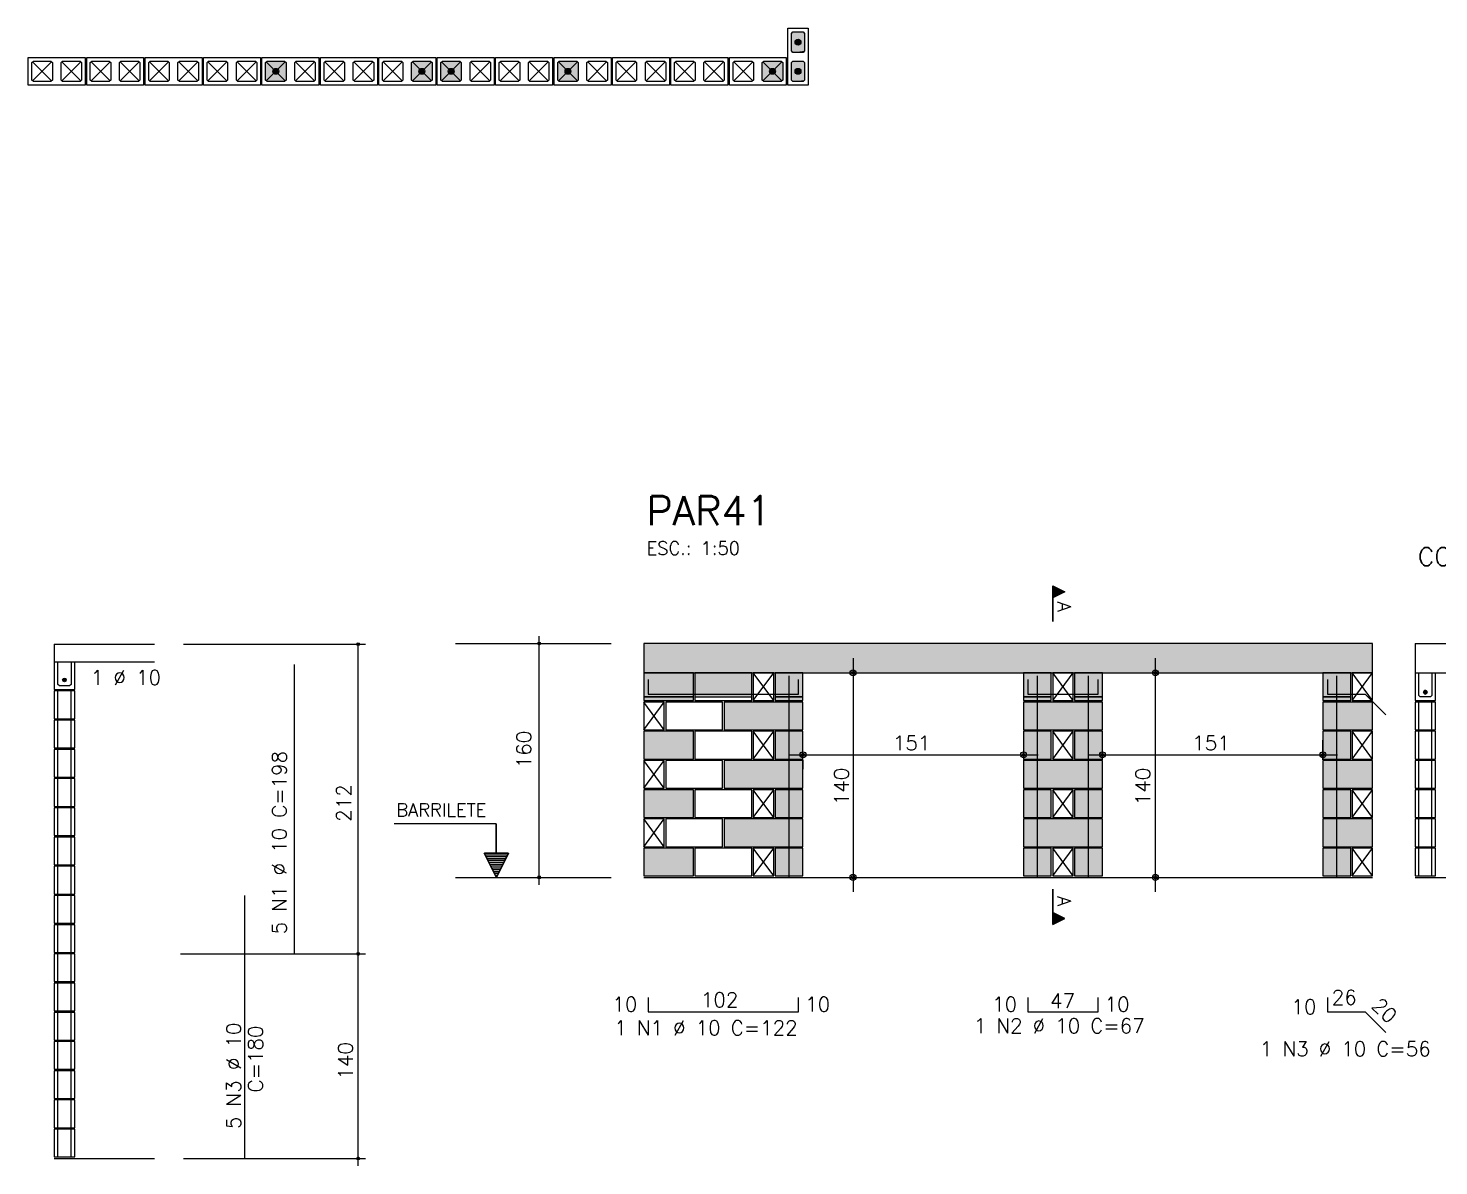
# Model space of a CAD drawing. Extents: x -1.9 to 86, y -1.5 to 61.
# Drawn here: x 19.29 to 38.6, y 11.32 to 26.89 of the extents above; entities that cross this region are included whole.
import ezdxf

# ---------------------------------------------------------------- set-up
doc = ezdxf.new("R2010")
doc.units = 0
doc.header["$MEASUREMENT"] = 0
doc.linetypes.add('ESTILO_TQS_0001', pattern=[0.45, 0.3, -0.15])
for name, color, linetype in [('PENA_01', 1, 'CONTINUOUS'), ('PENA_02', 2, 'CONTINUOUS'), ('PENA_03', 3, 'CONTINUOUS'), ('PENA_05', 5, 'CONTINUOUS'), ('PENA_06', 6, 'CONTINUOUS'), ('PENA_09', 254, 'CONTINUOUS'), ('PENA_11', 252, 'CONTINUOUS'), ('PENA_19', 240, 'CONTINUOUS'), ('PENA_21', 100, 'CONTINUOUS'), ('PENA_23', 50, 'CONTINUOUS')]:
    doc.layers.add(name, color=color, linetype=linetype)
doc.styles.get("Standard").update_dxf_attribs({"font": 'ROMANS.SHX'})

msp = doc.modelspace()

# ---------------------------------------------------------------- linework, layer by layer
at = {"layer": 'PENA_01', "linetype": 'Continuous'}
for p, q in [((19.351, 26.172), (19.611, 26.432)), ((19.611, 26.172), (19.351, 26.432)), ((20.011, 26.172), (19.751, 26.432)), ((19.751, 26.172), (20.011, 26.432)), ((20.151, 26.172), (20.411, 26.432)), ((20.411, 26.172), (20.151, 26.432)), ((20.811, 26.172), (20.551, 26.432)), ((20.551, 26.172), (20.811, 26.432)), ((20.951, 26.172), (21.211, 26.432)), ((21.211, 26.172), (20.951, 26.432)), ((21.611, 26.172), (21.351, 26.432)), ((21.351, 26.172), (21.611, 26.432)), ((21.751, 26.172), (22.011, 26.432)), ((22.011, 26.172), (21.751, 26.432)), ((22.411, 26.172), (22.151, 26.432)), ((22.151, 26.172), (22.411, 26.432)), ((22.551, 26.172), (22.811, 26.432)), ((22.811, 26.172), (22.551, 26.432)), ((23.211, 26.172), (22.951, 26.432)), ((22.951, 26.172), (23.211, 26.432)), ((23.351, 26.172), (23.611, 26.432)), ((23.611, 26.172), (23.351, 26.432)), ((24.011, 26.172), (23.751, 26.432)), ((23.751, 26.172), (24.011, 26.432)), ((24.151, 26.172), (24.411, 26.432)), ((24.411, 26.172), (24.151, 26.432)), ((24.811, 26.172), (24.551, 26.432)), ((24.551, 26.172), (24.811, 26.432)), ((24.951, 26.172), (25.211, 26.432)), ((25.211, 26.172), (24.951, 26.432)), ((25.611, 26.172), (25.351, 26.432)), ((25.351, 26.172), (25.611, 26.432)), ((25.751, 26.172), (26.011, 26.432)), ((26.011, 26.172), (25.751, 26.432)), ((26.411, 26.172), (26.151, 26.432)), ((26.151, 26.172), (26.411, 26.432)), ((26.551, 26.172), (26.811, 26.432)), ((26.811, 26.172), (26.551, 26.432)), ((27.211, 26.172), (26.951, 26.432)), ((26.951, 26.172), (27.211, 26.432)), ((27.351, 26.172), (27.611, 26.432)), ((27.611, 26.172), (27.351, 26.432)), ((28.011, 26.172), (27.751, 26.432)), ((27.751, 26.172), (28.011, 26.432)), ((28.151, 26.172), (28.411, 26.432)), ((28.411, 26.172), (28.151, 26.432)), ((28.811, 26.172), (28.551, 26.432)), ((28.551, 26.172), (28.811, 26.432)), ((28.951, 26.172), (29.211, 26.432)), ((29.211, 26.172), (28.951, 26.432)), ((29.611, 26.172), (29.351, 26.432)), ((29.351, 26.172), (29.611, 26.432)), ((25.141, 18.467), (27.272, 18.467)), ((30.584, 18.267), (30.584, 15.067)), ((34.724, 15.067), (34.724, 18.267)), ((30.537, 18.067), (30.784, 18.067)), ((34.603, 18.067), (34.924, 18.067)), ((27.719, 17.737), (28.399, 17.737)), ((28.419, 17.737), (29.199, 17.737)), ((29.519, 17.737), (29.899, 17.737)), ((32.919, 17.737), (33.299, 17.737)), ((33.619, 17.737), (33.999, 17.737)), ((37.019, 17.737), (37.399, 17.737)), ((33.999, 16.877), (33.999, 17.146)), ((37.019, 16.877), (37.019, 17.146)), ((29.699, 16.946), (33.119, 16.946)), ((29.899, 16.877), (29.899, 16.746)), ((32.919, 16.877), (32.919, 16.746)), ((33.799, 16.946), (37.219, 16.946)), ((25.141, 15.267), (27.272, 15.267)), ((30.643, 15.267), (30.784, 15.267)), ((34.69, 15.267), (34.924, 15.267))]:
    msp.add_line(p, q, dxfattribs=at)
for points in [[(29.901, 26.842), (29.921, 26.822), (29.921, 26.582), (29.901, 26.562), (29.761, 26.562), (29.741, 26.582), (29.741, 26.822), (29.761, 26.842), (29.901, 26.842)], [(29.901, 26.442), (29.921, 26.422), (29.921, 26.182), (29.901, 26.162), (29.761, 26.162), (29.741, 26.182), (29.741, 26.422), (29.761, 26.442), (29.901, 26.442)]]:
    msp.add_lwpolyline(points, dxfattribs=at)
at = {"layer": 'PENA_02', "linetype": 'Continuous'}
for p, q in [((29.499, 18.067), (29.219, 18.067)), ((29.219, 18.067), (29.219, 17.687)), ((29.499, 17.687), (29.499, 18.067)), ((33.599, 18.067), (33.319, 18.067)), ((33.319, 18.067), (33.319, 17.687)), ((33.599, 17.687), (33.599, 18.067)), ((37.699, 18.067), (37.419, 18.067)), ((37.419, 18.067), (37.419, 17.687)), ((37.699, 17.687), (37.699, 18.067)), ((27.999, 17.667), (27.719, 17.667)), ((27.719, 17.667), (27.719, 17.287)), ((27.999, 17.287), (27.999, 17.667)), ((29.219, 17.687), (29.499, 17.687)), ((33.319, 17.687), (33.599, 17.687)), ((37.419, 17.687), (37.699, 17.687)), ((27.719, 17.287), (27.999, 17.287)), ((29.499, 17.267), (29.219, 17.267)), ((29.219, 17.267), (29.219, 16.887)), ((29.499, 16.887), (29.499, 17.267)), ((33.599, 17.267), (33.319, 17.267)), ((33.319, 17.267), (33.319, 16.887)), ((33.599, 16.887), (33.599, 17.267)), ((37.699, 17.267), (37.419, 17.267)), ((37.419, 17.267), (37.419, 16.887)), ((37.699, 16.887), (37.699, 17.267)), ((27.999, 16.867), (27.719, 16.867)), ((27.719, 16.867), (27.719, 16.487)), ((27.999, 16.487), (27.999, 16.867)), ((29.219, 16.887), (29.499, 16.887)), ((33.319, 16.887), (33.599, 16.887)), ((37.419, 16.887), (37.699, 16.887)), ((27.719, 16.487), (27.999, 16.487)), ((29.499, 16.467), (29.219, 16.467)), ((29.219, 16.467), (29.219, 16.087)), ((29.499, 16.087), (29.499, 16.467)), ((33.599, 16.467), (33.319, 16.467)), ((33.319, 16.467), (33.319, 16.087)), ((33.599, 16.087), (33.599, 16.467)), ((37.699, 16.467), (37.419, 16.467)), ((37.419, 16.467), (37.419, 16.087)), ((37.699, 16.087), (37.699, 16.467)), ((27.999, 16.067), (27.719, 16.067)), ((27.719, 16.067), (27.719, 15.687)), ((27.999, 15.687), (27.999, 16.067)), ((29.219, 16.087), (29.499, 16.087)), ((33.319, 16.087), (33.599, 16.087)), ((37.419, 16.087), (37.699, 16.087)), ((27.719, 15.687), (27.999, 15.687)), ((29.499, 15.667), (29.219, 15.667)), ((29.219, 15.667), (29.219, 15.287)), ((29.499, 15.287), (29.499, 15.667)), ((33.599, 15.667), (33.319, 15.667)), ((33.319, 15.667), (33.319, 15.287)), ((33.599, 15.287), (33.599, 15.667)), ((37.699, 15.667), (37.419, 15.667)), ((37.419, 15.667), (37.419, 15.287)), ((37.699, 15.287), (37.699, 15.667)), ((27.719, 15.267), (37.699, 15.267)), ((29.219, 15.287), (29.499, 15.287)), ((33.319, 15.287), (33.599, 15.287)), ((37.419, 15.287), (37.699, 15.287))]:
    msp.add_line(p, q, dxfattribs=at)
for points in [[(29.971, 26.892), (29.971, 26.112), (29.691, 26.112), (29.691, 26.892), (29.971, 26.892)], [(19.291, 26.492), (20.071, 26.492), (20.071, 26.112), (19.291, 26.112), (19.291, 26.492)], [(20.091, 26.492), (20.871, 26.492), (20.871, 26.112), (20.091, 26.112), (20.091, 26.492)], [(20.891, 26.492), (21.671, 26.492), (21.671, 26.112), (20.891, 26.112), (20.891, 26.492)], [(21.691, 26.492), (22.471, 26.492), (22.471, 26.112), (21.691, 26.112), (21.691, 26.492)], [(22.491, 26.492), (23.271, 26.492), (23.271, 26.112), (22.491, 26.112), (22.491, 26.492)], [(23.291, 26.492), (24.071, 26.492), (24.071, 26.112), (23.291, 26.112), (23.291, 26.492)], [(24.091, 26.492), (24.871, 26.492), (24.871, 26.112), (24.091, 26.112), (24.091, 26.492)], [(24.891, 26.492), (25.671, 26.492), (25.671, 26.112), (24.891, 26.112), (24.891, 26.492)], [(25.691, 26.492), (26.471, 26.492), (26.471, 26.112), (25.691, 26.112), (25.691, 26.492)], [(26.491, 26.492), (27.271, 26.492), (27.271, 26.112), (26.491, 26.112), (26.491, 26.492)], [(27.291, 26.492), (28.071, 26.492), (28.071, 26.112), (27.291, 26.112), (27.291, 26.492)], [(28.091, 26.492), (28.871, 26.492), (28.871, 26.112), (28.091, 26.112), (28.091, 26.492)], [(28.891, 26.492), (29.671, 26.492), (29.671, 26.112), (28.891, 26.112), (28.891, 26.492)], [(27.719, 18.067), (37.699, 18.067), (37.699, 18.467), (27.719, 18.467), (27.719, 18.067)], [(27.719, 17.687), (28.399, 17.687), (28.399, 18.067), (27.719, 18.067), (27.719, 17.687)], [(28.419, 17.687), (29.199, 17.687), (29.199, 18.067), (28.419, 18.067), (28.419, 17.687)], [(29.519, 17.687), (29.899, 17.687), (29.899, 18.067), (29.519, 18.067), (29.519, 17.687)], [(32.919, 17.687), (33.299, 17.687), (33.299, 18.067), (32.919, 18.067), (32.919, 17.687)], [(33.619, 17.687), (33.999, 17.687), (33.999, 18.067), (33.619, 18.067), (33.619, 17.687)], [(37.019, 17.687), (37.399, 17.687), (37.399, 18.067), (37.019, 18.067), (37.019, 17.687)], [(28.019, 17.287), (28.799, 17.287), (28.799, 17.667), (28.019, 17.667), (28.019, 17.287)], [(28.819, 17.287), (29.899, 17.287), (29.899, 17.667), (28.819, 17.667), (28.819, 17.287)], [(32.919, 17.287), (33.999, 17.287), (33.999, 17.667), (32.919, 17.667), (32.919, 17.287)], [(37.019, 17.287), (37.699, 17.287), (37.699, 17.667), (37.019, 17.667), (37.019, 17.287)], [(27.719, 16.887), (28.399, 16.887), (28.399, 17.267), (27.719, 17.267), (27.719, 16.887)], [(28.419, 16.887), (29.199, 16.887), (29.199, 17.267), (28.419, 17.267), (28.419, 16.887)], [(29.519, 16.887), (29.899, 16.887), (29.899, 17.267), (29.519, 17.267), (29.519, 16.887)], [(32.919, 16.887), (33.299, 16.887), (33.299, 17.267), (32.919, 17.267), (32.919, 16.887)], [(33.619, 16.887), (33.999, 16.887), (33.999, 17.267), (33.619, 17.267), (33.619, 16.887)], [(37.019, 16.887), (37.399, 16.887), (37.399, 17.267), (37.019, 17.267), (37.019, 16.887)], [(28.019, 16.487), (28.799, 16.487), (28.799, 16.867), (28.019, 16.867), (28.019, 16.487)], [(28.819, 16.487), (29.899, 16.487), (29.899, 16.867), (28.819, 16.867), (28.819, 16.487)], [(32.919, 16.487), (33.999, 16.487), (33.999, 16.867), (32.919, 16.867), (32.919, 16.487)], [(37.019, 16.487), (37.699, 16.487), (37.699, 16.867), (37.019, 16.867), (37.019, 16.487)], [(27.719, 16.087), (28.399, 16.087), (28.399, 16.467), (27.719, 16.467), (27.719, 16.087)], [(28.419, 16.087), (29.199, 16.087), (29.199, 16.467), (28.419, 16.467), (28.419, 16.087)], [(29.519, 16.087), (29.899, 16.087), (29.899, 16.467), (29.519, 16.467), (29.519, 16.087)], [(32.919, 16.087), (33.299, 16.087), (33.299, 16.467), (32.919, 16.467), (32.919, 16.087)], [(33.619, 16.087), (33.999, 16.087), (33.999, 16.467), (33.619, 16.467), (33.619, 16.087)], [(37.019, 16.087), (37.399, 16.087), (37.399, 16.467), (37.019, 16.467), (37.019, 16.087)], [(28.019, 15.687), (28.799, 15.687), (28.799, 16.067), (28.019, 16.067), (28.019, 15.687)], [(28.819, 15.687), (29.899, 15.687), (29.899, 16.067), (28.819, 16.067), (28.819, 15.687)], [(32.919, 15.687), (33.999, 15.687), (33.999, 16.067), (32.919, 16.067), (32.919, 15.687)], [(37.019, 15.687), (37.699, 15.687), (37.699, 16.067), (37.019, 16.067), (37.019, 15.687)], [(27.719, 15.287), (28.399, 15.287), (28.399, 15.667), (27.719, 15.667), (27.719, 15.287)], [(28.419, 15.287), (29.199, 15.287), (29.199, 15.667), (28.419, 15.667), (28.419, 15.287)], [(29.519, 15.287), (29.899, 15.287), (29.899, 15.667), (29.519, 15.667), (29.519, 15.287)], [(32.919, 15.287), (33.299, 15.287), (33.299, 15.667), (32.919, 15.667), (32.919, 15.287)], [(33.619, 15.287), (33.999, 15.287), (33.999, 15.667), (33.619, 15.667), (33.619, 15.287)], [(37.019, 15.287), (37.399, 15.287), (37.399, 15.667), (37.019, 15.667), (37.019, 15.287)]]:
    msp.add_lwpolyline(points, dxfattribs=at)
at = {"layer": 'PENA_02', "linetype": 'ESTILO_TQS_0001'}
for points in [[(19.341, 26.422), (19.361, 26.442), (19.601, 26.442), (19.621, 26.422), (19.621, 26.182), (19.601, 26.162), (19.361, 26.162), (19.341, 26.182), (19.341, 26.422)], [(19.741, 26.422), (19.761, 26.442), (20.001, 26.442), (20.021, 26.422), (20.021, 26.182), (20.001, 26.162), (19.761, 26.162), (19.741, 26.182), (19.741, 26.422)], [(20.141, 26.422), (20.161, 26.442), (20.401, 26.442), (20.421, 26.422), (20.421, 26.182), (20.401, 26.162), (20.161, 26.162), (20.141, 26.182), (20.141, 26.422)], [(20.541, 26.422), (20.561, 26.442), (20.801, 26.442), (20.821, 26.422), (20.821, 26.182), (20.801, 26.162), (20.561, 26.162), (20.541, 26.182), (20.541, 26.422)], [(20.941, 26.422), (20.961, 26.442), (21.201, 26.442), (21.221, 26.422), (21.221, 26.182), (21.201, 26.162), (20.961, 26.162), (20.941, 26.182), (20.941, 26.422)], [(21.341, 26.422), (21.361, 26.442), (21.601, 26.442), (21.621, 26.422), (21.621, 26.182), (21.601, 26.162), (21.361, 26.162), (21.341, 26.182), (21.341, 26.422)], [(21.741, 26.422), (21.761, 26.442), (22.001, 26.442), (22.021, 26.422), (22.021, 26.182), (22.001, 26.162), (21.761, 26.162), (21.741, 26.182), (21.741, 26.422)], [(22.141, 26.422), (22.161, 26.442), (22.401, 26.442), (22.421, 26.422), (22.421, 26.182), (22.401, 26.162), (22.161, 26.162), (22.141, 26.182), (22.141, 26.422)], [(22.541, 26.422), (22.561, 26.442), (22.801, 26.442), (22.821, 26.422), (22.821, 26.182), (22.801, 26.162), (22.561, 26.162), (22.541, 26.182), (22.541, 26.422)], [(22.941, 26.422), (22.961, 26.442), (23.201, 26.442), (23.221, 26.422), (23.221, 26.182), (23.201, 26.162), (22.961, 26.162), (22.941, 26.182), (22.941, 26.422)], [(23.341, 26.422), (23.361, 26.442), (23.601, 26.442), (23.621, 26.422), (23.621, 26.182), (23.601, 26.162), (23.361, 26.162), (23.341, 26.182), (23.341, 26.422)], [(23.741, 26.422), (23.761, 26.442), (24.001, 26.442), (24.021, 26.422), (24.021, 26.182), (24.001, 26.162), (23.761, 26.162), (23.741, 26.182), (23.741, 26.422)], [(24.141, 26.422), (24.161, 26.442), (24.401, 26.442), (24.421, 26.422), (24.421, 26.182), (24.401, 26.162), (24.161, 26.162), (24.141, 26.182), (24.141, 26.422)], [(24.541, 26.422), (24.561, 26.442), (24.801, 26.442), (24.821, 26.422), (24.821, 26.182), (24.801, 26.162), (24.561, 26.162), (24.541, 26.182), (24.541, 26.422)], [(24.941, 26.422), (24.961, 26.442), (25.201, 26.442), (25.221, 26.422), (25.221, 26.182), (25.201, 26.162), (24.961, 26.162), (24.941, 26.182), (24.941, 26.422)], [(25.341, 26.422), (25.361, 26.442), (25.601, 26.442), (25.621, 26.422), (25.621, 26.182), (25.601, 26.162), (25.361, 26.162), (25.341, 26.182), (25.341, 26.422)], [(25.741, 26.422), (25.761, 26.442), (26.001, 26.442), (26.021, 26.422), (26.021, 26.182), (26.001, 26.162), (25.761, 26.162), (25.741, 26.182), (25.741, 26.422)], [(26.141, 26.422), (26.161, 26.442), (26.401, 26.442), (26.421, 26.422), (26.421, 26.182), (26.401, 26.162), (26.161, 26.162), (26.141, 26.182), (26.141, 26.422)], [(26.541, 26.422), (26.561, 26.442), (26.801, 26.442), (26.821, 26.422), (26.821, 26.182), (26.801, 26.162), (26.561, 26.162), (26.541, 26.182), (26.541, 26.422)], [(26.941, 26.422), (26.961, 26.442), (27.201, 26.442), (27.221, 26.422), (27.221, 26.182), (27.201, 26.162), (26.961, 26.162), (26.941, 26.182), (26.941, 26.422)], [(27.341, 26.422), (27.361, 26.442), (27.601, 26.442), (27.621, 26.422), (27.621, 26.182), (27.601, 26.162), (27.361, 26.162), (27.341, 26.182), (27.341, 26.422)], [(27.741, 26.422), (27.761, 26.442), (28.001, 26.442), (28.021, 26.422), (28.021, 26.182), (28.001, 26.162), (27.761, 26.162), (27.741, 26.182), (27.741, 26.422)], [(28.141, 26.422), (28.161, 26.442), (28.401, 26.442), (28.421, 26.422), (28.421, 26.182), (28.401, 26.162), (28.161, 26.162), (28.141, 26.182), (28.141, 26.422)], [(28.541, 26.422), (28.561, 26.442), (28.801, 26.442), (28.821, 26.422), (28.821, 26.182), (28.801, 26.162), (28.561, 26.162), (28.541, 26.182), (28.541, 26.422)], [(28.941, 26.422), (28.961, 26.442), (29.201, 26.442), (29.221, 26.422), (29.221, 26.182), (29.201, 26.162), (28.961, 26.162), (28.941, 26.182), (28.941, 26.422)], [(29.341, 26.422), (29.361, 26.442), (29.601, 26.442), (29.621, 26.422), (29.621, 26.182), (29.601, 26.162), (29.361, 26.162), (29.341, 26.182), (29.341, 26.422)]]:
    msp.add_lwpolyline(points, dxfattribs=at)
at = {"layer": 'PENA_02', "linetype": 'Continuous'}
for centre, radius in [((23.808, 18.459), 0.02), ((23.808, 18.459), 0.01), ((26.287, 18.467), 0.02), ((26.287, 18.467), 0.01), ((30.584, 18.067), 0.04), ((30.584, 18.067), 0.02), ((34.724, 18.067), 0.04), ((34.724, 18.067), 0.02), ((29.899, 16.946), 0.04), ((29.899, 16.946), 0.02), ((32.919, 16.946), 0.04), ((32.919, 16.946), 0.02), ((33.999, 16.946), 0.04), ((33.999, 16.946), 0.02), ((37.019, 16.946), 0.04), ((37.019, 16.946), 0.02), ((26.287, 15.267), 0.02), ((26.287, 15.267), 0.01), ((30.584, 15.267), 0.04), ((30.584, 15.267), 0.02), ((34.724, 15.267), 0.04), ((34.724, 15.267), 0.02), ((23.808, 14.219), 0.02), ((23.808, 14.219), 0.01), ((23.808, 11.419), 0.02), ((23.808, 11.419), 0.01)]:
    msp.add_circle(centre, radius, dxfattribs=at)
at = {"layer": 'PENA_03', "linetype": 'Continuous'}
for p, q in [((33.319, 18.772), (33.319, 19.258)), ((33.319, 19.258), (33.485, 19.175)), ((33.32, 19.257), (33.32, 19.094)), ((33.32, 19.257), (33.484, 19.175)), ((33.484, 19.175), (33.32, 19.094)), ((33.485, 19.175), (33.32, 19.093)), ((33.332, 19.252), (33.332, 19.099)), ((33.345, 19.246), (33.345, 19.105)), ((33.358, 19.239), (33.358, 19.112)), ((33.371, 19.233), (33.371, 19.118)), ((33.383, 19.226), (33.383, 19.124)), ((33.396, 19.22), (33.396, 19.131)), ((33.409, 19.214), (33.409, 19.137)), ((33.422, 19.207), (33.422, 19.143)), ((33.434, 19.201), (33.434, 19.15)), ((33.447, 19.195), (33.447, 19.156)), ((33.46, 19.188), (33.46, 19.163)), ((33.473, 19.182), (33.473, 19.169)), ((33.32, 19.093), (33.32, 18.772)), ((26.287, 15.166), (26.287, 18.567)), ((19.648, 18.459), (19.648, 17.839)), ((19.648, 18.459), (21.018, 18.459)), ((21.418, 18.459), (23.908, 18.459)), ((23.808, 11.318), (23.808, 18.459)), ((38.28, 18.467), (38.28, 17.687)), ((38.28, 18.467), (39.65, 18.467)), ((19.648, 18.219), (21.018, 18.219)), ((29.219, 17.687), (29.499, 18.067)), ((29.499, 17.687), (29.219, 18.067)), ((30.337, 18.067), (30.337, 18.067)), ((33.319, 17.687), (33.599, 18.067)), ((33.599, 17.687), (33.319, 18.067)), ((34.403, 18.067), (34.403, 18.067)), ((37.419, 17.687), (37.699, 18.067)), ((37.699, 17.687), (37.419, 18.067)), ((38.28, 18.067), (39.65, 18.067)), ((19.698, 17.439), (19.698, 17.819)), ((19.878, 17.439), (19.878, 17.819)), ((27.719, 17.287), (27.999, 17.667)), ((27.999, 17.287), (27.719, 17.667)), ((38.33, 17.287), (38.33, 17.667)), ((38.51, 17.287), (38.51, 17.667)), ((19.698, 17.039), (19.698, 17.419)), ((19.878, 17.039), (19.878, 17.419)), ((29.219, 16.887), (29.499, 17.267)), ((29.499, 16.887), (29.219, 17.267)), ((33.319, 16.887), (33.599, 17.267)), ((33.599, 16.887), (33.319, 17.267)), ((37.419, 16.887), (37.699, 17.267)), ((37.699, 16.887), (37.419, 17.267)), ((38.33, 16.887), (38.33, 17.267)), ((38.51, 16.887), (38.51, 17.267)), ((19.698, 16.639), (19.698, 17.019)), ((19.878, 16.639), (19.878, 17.019)), ((29.899, 17.077), (29.899, 17.077)), ((32.919, 17.077), (32.919, 17.077)), ((27.719, 16.487), (27.999, 16.867)), ((27.999, 16.487), (27.719, 16.867)), ((38.33, 16.487), (38.33, 16.867)), ((38.51, 16.487), (38.51, 16.867)), ((19.698, 16.239), (19.698, 16.619)), ((19.878, 16.239), (19.878, 16.619)), ((33.999, 16.677), (33.999, 16.677)), ((37.019, 16.677), (37.019, 16.677)), ((29.219, 16.087), (29.499, 16.467)), ((29.499, 16.087), (29.219, 16.467)), ((33.319, 16.087), (33.599, 16.467)), ((33.599, 16.087), (33.319, 16.467)), ((37.419, 16.087), (37.699, 16.467)), ((37.699, 16.087), (37.419, 16.467)), ((38.33, 16.087), (38.33, 16.467)), ((38.51, 16.087), (38.51, 16.467)), ((19.698, 15.839), (19.698, 16.219)), ((19.878, 15.839), (19.878, 16.219)), ((27.719, 15.687), (27.999, 16.067)), ((27.999, 15.687), (27.719, 16.067)), ((38.33, 15.687), (38.33, 16.067)), ((38.51, 15.687), (38.51, 16.067)), ((25.7, 15.999), (24.3, 15.999)), ((25.7, 15.599), (25.7, 15.999)), ((25.702, 15.599), (25.702, 16)), ((19.698, 15.439), (19.698, 15.819)), ((19.878, 15.439), (19.878, 15.819)), ((29.219, 15.287), (29.499, 15.667)), ((29.499, 15.287), (29.219, 15.667)), ((33.319, 15.287), (33.599, 15.667)), ((33.599, 15.287), (33.319, 15.667)), ((37.419, 15.287), (37.699, 15.667)), ((37.699, 15.287), (37.419, 15.667)), ((38.33, 15.287), (38.33, 15.667)), ((38.51, 15.287), (38.51, 15.667)), ((25.701, 15.267), (25.535, 15.599)), ((25.535, 15.599), (25.7, 15.599)), ((25.701, 15.27), (25.537, 15.597)), ((25.864, 15.597), (25.537, 15.597)), ((25.854, 15.573), (25.548, 15.573)), ((25.841, 15.547), (25.56, 15.547)), ((25.828, 15.522), (25.573, 15.522)), ((25.816, 15.496), (25.586, 15.496)), ((25.803, 15.471), (25.599, 15.471)), ((25.867, 15.599), (25.701, 15.267)), ((25.864, 15.597), (25.701, 15.27)), ((25.702, 15.599), (25.867, 15.599)), ((19.698, 15.039), (19.698, 15.419)), ((19.878, 15.039), (19.878, 15.419)), ((25.79, 15.445), (25.611, 15.445)), ((25.777, 15.42), (25.624, 15.42)), ((25.765, 15.394), (25.637, 15.394)), ((25.752, 15.369), (25.65, 15.369)), ((25.739, 15.343), (25.663, 15.343)), ((25.726, 15.318), (25.675, 15.318)), ((25.714, 15.292), (25.688, 15.292)), ((30.443, 15.267), (30.443, 15.267)), ((34.49, 15.267), (34.49, 15.267)), ((38.28, 15.267), (39.65, 15.267)), ((33.319, 15.106), (33.319, 14.62)), ((33.32, 14.785), (33.32, 15.106)), ((19.698, 14.639), (19.698, 15.019)), ((19.878, 14.639), (19.878, 15.019)), ((33.319, 14.62), (33.485, 14.703)), ((33.32, 14.621), (33.32, 14.785)), ((33.484, 14.703), (33.32, 14.785)), ((33.485, 14.703), (33.32, 14.785)), ((33.32, 14.621), (33.484, 14.703)), ((33.332, 14.626), (33.332, 14.779)), ((33.345, 14.633), (33.345, 14.773)), ((33.358, 14.639), (33.358, 14.767)), ((33.371, 14.645), (33.371, 14.76)), ((33.383, 14.652), (33.383, 14.754)), ((33.396, 14.658), (33.396, 14.748)), ((33.409, 14.665), (33.409, 14.741)), ((33.422, 14.671), (33.422, 14.735)), ((33.434, 14.677), (33.434, 14.728)), ((33.447, 14.684), (33.447, 14.722)), ((33.46, 14.69), (33.46, 14.716)), ((33.473, 14.696), (33.473, 14.709)), ((19.698, 14.239), (19.698, 14.619)), ((19.878, 14.239), (19.878, 14.619)), ((19.698, 13.839), (19.698, 14.219)), ((19.878, 13.839), (19.878, 14.219)), ((21.377, 14.219), (23.908, 14.219)), ((19.698, 13.439), (19.698, 13.819)), ((19.878, 13.439), (19.878, 13.819)), ((19.698, 13.039), (19.698, 13.419)), ((19.878, 13.039), (19.878, 13.419)), ((19.698, 12.639), (19.698, 13.019)), ((19.878, 12.639), (19.878, 13.019)), ((19.698, 12.239), (19.698, 12.619)), ((19.878, 12.239), (19.878, 12.619)), ((19.698, 11.839), (19.698, 12.219)), ((19.878, 11.839), (19.878, 12.219)), ((19.698, 11.439), (19.698, 11.819)), ((19.878, 11.439), (19.878, 11.819)), ((19.648, 11.419), (21.018, 11.419)), ((21.418, 11.419), (23.908, 11.419))]:
    msp.add_line(p, q, dxfattribs=at)
for points in [[(29.761, 26.562), (29.741, 26.582), (29.741, 26.822), (29.761, 26.842), (29.901, 26.842), (29.921, 26.822), (29.921, 26.582), (29.901, 26.562), (29.761, 26.562)], [(22.821, 26.182), (22.801, 26.162), (22.561, 26.162), (22.541, 26.182), (22.541, 26.422), (22.561, 26.442), (22.801, 26.442), (22.821, 26.422), (22.821, 26.182)], [(24.821, 26.182), (24.801, 26.162), (24.561, 26.162), (24.541, 26.182), (24.541, 26.422), (24.561, 26.442), (24.801, 26.442), (24.821, 26.422), (24.821, 26.182)], [(25.221, 26.182), (25.201, 26.162), (24.961, 26.162), (24.941, 26.182), (24.941, 26.422), (24.961, 26.442), (25.201, 26.442), (25.221, 26.422), (25.221, 26.182)], [(26.821, 26.182), (26.801, 26.162), (26.561, 26.162), (26.541, 26.182), (26.541, 26.422), (26.561, 26.442), (26.801, 26.442), (26.821, 26.422), (26.821, 26.182)], [(29.621, 26.182), (29.601, 26.162), (29.361, 26.162), (29.341, 26.182), (29.341, 26.422), (29.361, 26.442), (29.601, 26.442), (29.621, 26.422), (29.621, 26.182)], [(29.761, 26.162), (29.741, 26.182), (29.741, 26.422), (29.761, 26.442), (29.901, 26.442), (29.921, 26.422), (29.921, 26.182), (29.901, 26.162), (29.761, 26.162)], [(19.648, 17.839), (19.928, 17.839), (19.928, 18.219)], [(19.878, 18.219), (19.878, 17.909), (19.858, 17.889), (19.718, 17.889), (19.698, 17.909), (19.698, 18.219)], [(38.28, 17.687), (38.56, 17.687), (38.56, 18.067)], [(38.51, 18.067), (38.51, 17.757), (38.49, 17.737), (38.35, 17.737), (38.33, 17.757), (38.33, 18.067)], [(19.648, 17.439), (19.928, 17.439), (19.928, 17.819), (19.648, 17.819), (19.648, 17.439)], [(38.446, 17.802), (38.444, 17.812), (38.438, 17.82), (38.429, 17.825), (38.419, 17.827), (38.409, 17.823), (38.401, 17.816), (38.397, 17.807), (38.397, 17.796), (38.401, 17.787), (38.409, 17.78), (38.419, 17.777), (38.429, 17.778), (38.438, 17.783), (38.444, 17.792), (38.446, 17.802)], [(38.28, 17.287), (38.56, 17.287), (38.56, 17.667), (38.28, 17.667), (38.28, 17.287)], [(19.648, 17.039), (19.928, 17.039), (19.928, 17.419), (19.648, 17.419), (19.648, 17.039)], [(38.28, 16.887), (38.56, 16.887), (38.56, 17.267), (38.28, 17.267), (38.28, 16.887)], [(19.648, 16.639), (19.928, 16.639), (19.928, 17.019), (19.648, 17.019), (19.648, 16.639)], [(38.28, 16.487), (38.56, 16.487), (38.56, 16.867), (38.28, 16.867), (38.28, 16.487)], [(19.648, 16.239), (19.928, 16.239), (19.928, 16.619), (19.648, 16.619), (19.648, 16.239)], [(38.28, 16.087), (38.56, 16.087), (38.56, 16.467), (38.28, 16.467), (38.28, 16.087)], [(19.648, 15.839), (19.928, 15.839), (19.928, 16.219), (19.648, 16.219), (19.648, 15.839)], [(38.28, 15.687), (38.56, 15.687), (38.56, 16.067), (38.28, 16.067), (38.28, 15.687)], [(19.648, 15.439), (19.928, 15.439), (19.928, 15.819), (19.648, 15.819), (19.648, 15.439)], [(38.28, 15.287), (38.56, 15.287), (38.56, 15.667), (38.28, 15.667), (38.28, 15.287)], [(19.648, 15.039), (19.928, 15.039), (19.928, 15.419), (19.648, 15.419), (19.648, 15.039)], [(19.648, 14.639), (19.928, 14.639), (19.928, 15.019), (19.648, 15.019), (19.648, 14.639)], [(19.648, 14.239), (19.928, 14.239), (19.928, 14.619), (19.648, 14.619), (19.648, 14.239)], [(19.648, 13.839), (19.928, 13.839), (19.928, 14.219), (19.648, 14.219), (19.648, 13.839)], [(19.648, 13.439), (19.928, 13.439), (19.928, 13.819), (19.648, 13.819), (19.648, 13.439)], [(19.648, 13.039), (19.928, 13.039), (19.928, 13.419), (19.648, 13.419), (19.648, 13.039)], [(19.648, 12.639), (19.928, 12.639), (19.928, 13.019), (19.648, 13.019), (19.648, 12.639)], [(19.648, 12.239), (19.928, 12.239), (19.928, 12.619), (19.648, 12.619), (19.648, 12.239)], [(19.648, 11.839), (19.928, 11.839), (19.928, 12.219), (19.648, 12.219), (19.648, 11.839)], [(19.648, 11.439), (19.928, 11.439), (19.928, 11.819), (19.648, 11.819), (19.648, 11.439)]]:
    msp.add_lwpolyline(points, dxfattribs=at)
for centre, radius in [((29.831, 26.702), 0.04), ((22.681, 26.302), 0.04), ((24.681, 26.302), 0.04), ((25.081, 26.302), 0.04), ((26.681, 26.302), 0.04), ((29.481, 26.302), 0.04), ((29.831, 26.302), 0.04), ((19.787, 17.97), 0.025), ((38.421, 17.802), 0.025)]:
    msp.add_circle(centre, radius, dxfattribs=at)
for points in [[(29.871, 26.702), (29.811, 26.737), (29.793, 26.716)], [(29.871, 26.702), (29.793, 26.716), (29.793, 26.689)], [(29.871, 26.702), (29.793, 26.689), (29.811, 26.668)], [(29.871, 26.702), (29.838, 26.742), (29.811, 26.737)], [(29.871, 26.702), (29.811, 26.668), (29.838, 26.663)], [(29.871, 26.702), (29.861, 26.728), (29.838, 26.742)], [(29.871, 26.702), (29.838, 26.663), (29.861, 26.677)], [(29.871, 26.702), (29.861, 26.677), (29.871, 26.702)], [(22.721, 26.302), (22.661, 26.337), (22.643, 26.316)], [(22.721, 26.302), (22.643, 26.316), (22.643, 26.289)], [(22.721, 26.302), (22.643, 26.289), (22.661, 26.268)], [(22.721, 26.302), (22.688, 26.342), (22.661, 26.337)], [(22.721, 26.302), (22.661, 26.268), (22.688, 26.263)], [(22.721, 26.302), (22.711, 26.328), (22.688, 26.342)], [(22.721, 26.302), (22.688, 26.263), (22.711, 26.277)], [(22.721, 26.302), (22.711, 26.277), (22.721, 26.302)], [(24.721, 26.302), (24.661, 26.337), (24.643, 26.316)], [(24.721, 26.302), (24.643, 26.316), (24.643, 26.289)], [(24.721, 26.302), (24.643, 26.289), (24.661, 26.268)], [(24.721, 26.302), (24.688, 26.342), (24.661, 26.337)], [(24.721, 26.302), (24.661, 26.268), (24.688, 26.263)], [(24.721, 26.302), (24.711, 26.328), (24.688, 26.342)], [(24.721, 26.302), (24.688, 26.263), (24.711, 26.277)], [(24.721, 26.302), (24.711, 26.277), (24.721, 26.302)], [(25.121, 26.302), (25.061, 26.337), (25.043, 26.316)], [(25.121, 26.302), (25.043, 26.316), (25.043, 26.289)], [(25.121, 26.302), (25.043, 26.289), (25.061, 26.268)], [(25.121, 26.302), (25.088, 26.342), (25.061, 26.337)], [(25.121, 26.302), (25.061, 26.268), (25.088, 26.263)], [(25.121, 26.302), (25.111, 26.328), (25.088, 26.342)], [(25.121, 26.302), (25.088, 26.263), (25.111, 26.277)], [(25.121, 26.302), (25.111, 26.277), (25.121, 26.302)], [(26.721, 26.302), (26.661, 26.337), (26.643, 26.316)], [(26.721, 26.302), (26.643, 26.316), (26.643, 26.289)], [(26.721, 26.302), (26.643, 26.289), (26.661, 26.268)], [(26.721, 26.302), (26.688, 26.342), (26.661, 26.337)], [(26.721, 26.302), (26.661, 26.268), (26.688, 26.263)], [(26.721, 26.302), (26.711, 26.328), (26.688, 26.342)], [(26.721, 26.302), (26.688, 26.263), (26.711, 26.277)], [(26.721, 26.302), (26.711, 26.277), (26.721, 26.302)], [(29.521, 26.302), (29.461, 26.337), (29.443, 26.316)], [(29.521, 26.302), (29.443, 26.316), (29.443, 26.289)], [(29.521, 26.302), (29.443, 26.289), (29.461, 26.268)], [(29.521, 26.302), (29.488, 26.342), (29.461, 26.337)], [(29.521, 26.302), (29.461, 26.268), (29.488, 26.263)], [(29.521, 26.302), (29.511, 26.328), (29.488, 26.342)], [(29.521, 26.302), (29.488, 26.263), (29.511, 26.277)], [(29.521, 26.302), (29.511, 26.277), (29.521, 26.302)], [(29.871, 26.302), (29.811, 26.337), (29.793, 26.316)], [(29.871, 26.302), (29.793, 26.316), (29.793, 26.289)], [(29.871, 26.302), (29.793, 26.289), (29.811, 26.268)], [(29.871, 26.302), (29.838, 26.342), (29.811, 26.337)], [(29.871, 26.302), (29.811, 26.268), (29.838, 26.263)], [(29.871, 26.302), (29.861, 26.328), (29.838, 26.342)], [(29.871, 26.302), (29.838, 26.263), (29.861, 26.277)], [(29.871, 26.302), (29.861, 26.277), (29.871, 26.302)], [(19.812, 17.97), (19.775, 17.991), (19.764, 17.978)], [(19.812, 17.97), (19.764, 17.978), (19.764, 17.961)], [(19.812, 17.97), (19.764, 17.961), (19.775, 17.948)], [(19.812, 17.97), (19.792, 17.994), (19.775, 17.991)], [(19.812, 17.97), (19.775, 17.948), (19.792, 17.945)], [(19.812, 17.97), (19.806, 17.986), (19.792, 17.994)], [(19.812, 17.97), (19.792, 17.945), (19.806, 17.954)], [(19.812, 17.97), (19.806, 17.954), (19.812, 17.97)], [(38.446, 17.802), (38.401, 17.816), (38.397, 17.807)], [(38.446, 17.802), (38.397, 17.807), (38.397, 17.796)], [(38.446, 17.802), (38.397, 17.796), (38.401, 17.787)], [(38.446, 17.802), (38.409, 17.823), (38.398, 17.81)], [(38.446, 17.802), (38.398, 17.81), (38.398, 17.793)], [(38.446, 17.802), (38.398, 17.793), (38.409, 17.78)], [(38.446, 17.802), (38.409, 17.823), (38.401, 17.816)], [(38.446, 17.802), (38.401, 17.787), (38.409, 17.78)], [(38.446, 17.802), (38.419, 17.827), (38.409, 17.823)], [(38.446, 17.802), (38.425, 17.826), (38.409, 17.823)], [(38.446, 17.802), (38.409, 17.78), (38.425, 17.777)], [(38.446, 17.802), (38.409, 17.78), (38.419, 17.777)], [(38.446, 17.802), (38.429, 17.825), (38.419, 17.827)], [(38.446, 17.802), (38.419, 17.777), (38.429, 17.778)], [(38.446, 17.802), (38.44, 17.818), (38.425, 17.826)], [(38.446, 17.802), (38.425, 17.777), (38.44, 17.786)], [(38.446, 17.802), (38.438, 17.82), (38.429, 17.825)], [(38.446, 17.802), (38.429, 17.778), (38.438, 17.783)], [(38.446, 17.802), (38.444, 17.812), (38.438, 17.82)], [(38.446, 17.802), (38.438, 17.783), (38.444, 17.792)], [(38.446, 17.802), (38.44, 17.786), (38.446, 17.802)], [(38.446, 17.802), (38.444, 17.792), (38.446, 17.802)]]:
    msp.add_solid(points, dxfattribs=at)
at = {"layer": 'PENA_05', "linetype": 'Continuous'}
for p, q in [((22.937, 14.216), (22.937, 18.179)), ((27.779, 17.977), (27.779, 17.777)), ((29.709, 15.267), (29.709, 18.027)), ((29.839, 17.777), (29.839, 17.977)), ((32.979, 17.977), (32.979, 17.777)), ((33.109, 15.267), (33.109, 18.027)), ((33.809, 15.267), (33.809, 18.027)), ((33.939, 17.777), (33.939, 17.977)), ((37.079, 17.977), (37.079, 17.777)), ((37.209, 15.267), (37.209, 18.027)), ((27.779, 17.777), (29.839, 17.777)), ((32.979, 17.777), (33.939, 17.777)), ((37.079, 17.777), (37.599, 17.777)), ((37.599, 17.777), (37.882, 17.494)), ((22.258, 11.419), (22.258, 15.019)), ((27.779, 13.624), (27.779, 13.424)), ((29.839, 13.424), (29.839, 13.624)), ((32.979, 13.624), (32.979, 13.424)), ((33.939, 13.424), (33.939, 13.624)), ((37.079, 13.624), (37.079, 13.424)), ((27.779, 13.424), (29.839, 13.424)), ((32.979, 13.424), (33.939, 13.424)), ((37.079, 13.424), (37.599, 13.424)), ((37.599, 13.424), (37.882, 13.142))]:
    msp.add_line(p, q, dxfattribs=at)
at = {"layer": 'PENA_09', "linetype": 'Continuous'}
for points in [[(27.719, 17.737), (28.399, 17.737), (28.399, 18.067), (27.719, 18.067), (27.719, 17.737)], [(28.419, 17.737), (29.199, 17.737), (29.199, 18.067), (28.419, 18.067), (28.419, 17.737)], [(29.519, 17.737), (29.899, 17.737), (29.899, 18.067), (29.519, 18.067), (29.519, 17.737)], [(32.919, 17.737), (33.299, 17.737), (33.299, 18.067), (32.919, 18.067), (32.919, 17.737)], [(33.619, 17.737), (33.999, 17.737), (33.999, 18.067), (33.619, 18.067), (33.619, 17.737)], [(37.019, 17.737), (37.399, 17.737), (37.399, 18.067), (37.019, 18.067), (37.019, 17.737)]]:
    msp.add_lwpolyline(points, dxfattribs=at)
for points in [[(27.719, 17.737), (28.399, 17.737), (28.399, 18.067)], [(27.719, 17.737), (28.399, 18.067), (27.719, 18.067)], [(27.719, 17.737), (27.719, 18.067), (27.719, 17.737)], [(28.419, 17.737), (29.199, 17.737), (29.199, 18.067)], [(28.419, 17.737), (29.199, 18.067), (28.419, 18.067)], [(28.419, 17.737), (28.419, 18.067), (28.419, 17.737)], [(29.519, 17.737), (29.899, 17.737), (29.899, 18.067)], [(29.519, 17.737), (29.899, 18.067), (29.519, 18.067)], [(29.519, 17.737), (29.519, 18.067), (29.519, 17.737)], [(32.919, 17.737), (33.299, 17.737), (33.299, 18.067)], [(32.919, 17.737), (33.299, 18.067), (32.919, 18.067)], [(32.919, 17.737), (32.919, 18.067), (32.919, 17.737)], [(33.619, 17.737), (33.999, 17.737), (33.999, 18.067)], [(33.619, 17.737), (33.999, 18.067), (33.619, 18.067)], [(33.619, 17.737), (33.619, 18.067), (33.619, 17.737)], [(37.019, 17.737), (37.399, 17.737), (37.399, 18.067)], [(37.019, 17.737), (37.399, 18.067), (37.019, 18.067)], [(37.019, 17.737), (37.019, 18.067), (37.019, 17.737)]]:
    msp.add_solid(points, dxfattribs=at)
at = {"layer": 'PENA_11', "linetype": 'Continuous'}
for points in [[(29.761, 26.562), (29.741, 26.822), (29.761, 26.842)], [(29.761, 26.562), (29.741, 26.582), (29.741, 26.822)], [(29.761, 26.562), (29.761, 26.842), (29.901, 26.842)], [(29.761, 26.562), (29.901, 26.842), (29.921, 26.822)], [(29.761, 26.562), (29.921, 26.822), (29.921, 26.582)], [(29.761, 26.562), (29.921, 26.582), (29.901, 26.562)], [(29.761, 26.562), (29.901, 26.562), (29.761, 26.562)], [(22.821, 26.182), (22.541, 26.422), (22.561, 26.442)], [(22.821, 26.182), (22.541, 26.182), (22.541, 26.422)], [(22.821, 26.182), (22.561, 26.442), (22.801, 26.442)], [(22.821, 26.182), (22.801, 26.442), (22.821, 26.422)], [(22.821, 26.182), (22.821, 26.422), (22.821, 26.182)], [(24.821, 26.182), (24.541, 26.422), (24.561, 26.442)], [(24.821, 26.182), (24.541, 26.182), (24.541, 26.422)], [(24.821, 26.182), (24.561, 26.442), (24.801, 26.442)], [(24.821, 26.182), (24.801, 26.442), (24.821, 26.422)], [(24.821, 26.182), (24.821, 26.422), (24.821, 26.182)], [(25.221, 26.182), (24.941, 26.422), (24.961, 26.442)], [(25.221, 26.182), (24.941, 26.182), (24.941, 26.422)], [(25.221, 26.182), (24.961, 26.442), (25.201, 26.442)], [(25.221, 26.182), (25.201, 26.442), (25.221, 26.422)], [(25.221, 26.182), (25.221, 26.422), (25.221, 26.182)], [(26.821, 26.182), (26.541, 26.422), (26.561, 26.442)], [(26.821, 26.182), (26.541, 26.182), (26.541, 26.422)], [(26.821, 26.182), (26.561, 26.442), (26.801, 26.442)], [(26.821, 26.182), (26.801, 26.442), (26.821, 26.422)], [(26.821, 26.182), (26.821, 26.422), (26.821, 26.182)], [(29.621, 26.182), (29.341, 26.422), (29.361, 26.442)], [(29.621, 26.182), (29.341, 26.182), (29.341, 26.422)], [(29.621, 26.182), (29.361, 26.442), (29.601, 26.442)], [(29.621, 26.182), (29.601, 26.442), (29.621, 26.422)], [(29.621, 26.182), (29.621, 26.422), (29.621, 26.182)], [(29.761, 26.162), (29.741, 26.422), (29.761, 26.442)], [(29.761, 26.162), (29.741, 26.182), (29.741, 26.422)], [(29.761, 26.162), (29.761, 26.442), (29.901, 26.442)], [(29.761, 26.162), (29.901, 26.442), (29.921, 26.422)], [(29.761, 26.162), (29.921, 26.422), (29.921, 26.182)], [(22.821, 26.182), (22.561, 26.162), (22.541, 26.182)], [(22.821, 26.182), (22.801, 26.162), (22.561, 26.162)], [(24.821, 26.182), (24.561, 26.162), (24.541, 26.182)], [(24.821, 26.182), (24.801, 26.162), (24.561, 26.162)], [(25.221, 26.182), (24.961, 26.162), (24.941, 26.182)], [(25.221, 26.182), (25.201, 26.162), (24.961, 26.162)], [(26.821, 26.182), (26.561, 26.162), (26.541, 26.182)], [(26.821, 26.182), (26.801, 26.162), (26.561, 26.162)], [(29.621, 26.182), (29.361, 26.162), (29.341, 26.182)], [(29.621, 26.182), (29.601, 26.162), (29.361, 26.162)], [(29.761, 26.162), (29.921, 26.182), (29.901, 26.162)], [(29.761, 26.162), (29.901, 26.162), (29.761, 26.162)], [(27.719, 18.067), (37.699, 18.067), (37.699, 18.467)], [(27.719, 18.067), (37.699, 18.467), (27.719, 18.467)], [(27.719, 18.067), (27.719, 18.467), (27.719, 18.067)]]:
    msp.add_solid(points, dxfattribs=at)
at = {"layer": 'PENA_19', "linetype": 'Continuous'}
for points in [[(28.819, 17.287), (29.899, 17.287), (29.899, 17.667), (28.819, 17.667), (28.819, 17.287)], [(32.919, 17.287), (33.999, 17.287), (33.999, 17.667), (32.919, 17.667), (32.919, 17.287)], [(28.819, 16.487), (29.899, 16.487), (29.899, 16.867), (28.819, 16.867), (28.819, 16.487)], [(32.919, 16.487), (33.999, 16.487), (33.999, 16.867), (32.919, 16.867), (32.919, 16.487)], [(28.819, 15.687), (29.899, 15.687), (29.899, 16.067), (28.819, 16.067), (28.819, 15.687)], [(32.919, 15.687), (33.999, 15.687), (33.999, 16.067), (32.919, 16.067), (32.919, 15.687)]]:
    msp.add_lwpolyline(points, dxfattribs=at)
for points in [[(28.819, 17.287), (29.899, 17.287), (29.899, 17.667)], [(28.819, 17.287), (29.899, 17.667), (28.819, 17.667)], [(28.819, 17.287), (28.819, 17.667), (28.819, 17.287)], [(32.919, 17.287), (33.999, 17.287), (33.999, 17.667)], [(32.919, 17.287), (33.999, 17.667), (32.919, 17.667)], [(32.919, 17.287), (32.919, 17.667), (32.919, 17.287)], [(28.819, 16.487), (29.899, 16.487), (29.899, 16.867)], [(28.819, 16.487), (29.899, 16.867), (28.819, 16.867)], [(28.819, 16.487), (28.819, 16.867), (28.819, 16.487)], [(32.919, 16.487), (33.999, 16.487), (33.999, 16.867)], [(32.919, 16.487), (33.999, 16.867), (32.919, 16.867)], [(32.919, 16.487), (32.919, 16.867), (32.919, 16.487)], [(28.819, 15.687), (29.899, 15.687), (29.899, 16.067)], [(28.819, 15.687), (29.899, 16.067), (28.819, 16.067)], [(28.819, 15.687), (28.819, 16.067), (28.819, 15.687)], [(32.919, 15.687), (33.999, 15.687), (33.999, 16.067)], [(32.919, 15.687), (33.999, 16.067), (32.919, 16.067)], [(32.919, 15.687), (32.919, 16.067), (32.919, 15.687)]]:
    msp.add_solid(points, dxfattribs=at)
at = {"layer": 'PENA_21', "linetype": 'Continuous'}
for points in [[(27.719, 17.687), (28.399, 17.687), (28.399, 17.737), (27.719, 17.737), (27.719, 17.687)], [(37.019, 17.287), (37.699, 17.287), (37.699, 17.667), (37.019, 17.667), (37.019, 17.287)], [(27.719, 16.887), (28.399, 16.887), (28.399, 17.267), (27.719, 17.267), (27.719, 16.887)], [(37.019, 16.487), (37.699, 16.487), (37.699, 16.867), (37.019, 16.867), (37.019, 16.487)], [(27.719, 16.087), (28.399, 16.087), (28.399, 16.467), (27.719, 16.467), (27.719, 16.087)], [(37.019, 15.687), (37.699, 15.687), (37.699, 16.067), (37.019, 16.067), (37.019, 15.687)], [(27.719, 15.287), (28.399, 15.287), (28.399, 15.667), (27.719, 15.667), (27.719, 15.287)]]:
    msp.add_lwpolyline(points, dxfattribs=at)
for points in [[(27.719, 17.687), (28.399, 17.687), (28.399, 17.737)], [(27.719, 17.687), (28.399, 17.737), (27.719, 17.737)], [(27.719, 17.687), (27.719, 17.737), (27.719, 17.687)], [(37.019, 17.287), (37.699, 17.287), (37.699, 17.667)], [(37.019, 17.287), (37.699, 17.667), (37.019, 17.667)], [(37.019, 17.287), (37.019, 17.667), (37.019, 17.287)], [(27.719, 16.887), (28.399, 16.887), (28.399, 17.267)], [(27.719, 16.887), (28.399, 17.267), (27.719, 17.267)], [(27.719, 16.887), (27.719, 17.267), (27.719, 16.887)], [(37.019, 16.487), (37.699, 16.487), (37.699, 16.867)], [(37.019, 16.487), (37.699, 16.867), (37.019, 16.867)], [(37.019, 16.487), (37.019, 16.867), (37.019, 16.487)], [(27.719, 16.087), (28.399, 16.087), (28.399, 16.467)], [(27.719, 16.087), (28.399, 16.467), (27.719, 16.467)], [(27.719, 16.087), (27.719, 16.467), (27.719, 16.087)], [(37.019, 15.687), (37.699, 15.687), (37.699, 16.067)], [(37.019, 15.687), (37.699, 16.067), (37.019, 16.067)], [(37.019, 15.687), (37.019, 16.067), (37.019, 15.687)], [(27.719, 15.287), (28.399, 15.287), (28.399, 15.667)], [(27.719, 15.287), (28.399, 15.667), (27.719, 15.667)], [(27.719, 15.287), (27.719, 15.667), (27.719, 15.287)]]:
    msp.add_solid(points, dxfattribs=at)
at = {"layer": 'PENA_23', "linetype": 'Continuous'}
for points in [[(29.519, 17.687), (29.899, 17.687), (29.899, 17.737), (29.519, 17.737), (29.519, 17.687)], [(32.919, 17.687), (33.299, 17.687), (33.299, 17.737), (32.919, 17.737), (32.919, 17.687)], [(33.619, 17.687), (33.999, 17.687), (33.999, 17.737), (33.619, 17.737), (33.619, 17.687)], [(37.019, 17.687), (37.399, 17.687), (37.399, 17.737), (37.019, 17.737), (37.019, 17.687)], [(29.519, 16.887), (29.899, 16.887), (29.899, 17.267), (29.519, 17.267), (29.519, 16.887)], [(32.919, 16.887), (33.299, 16.887), (33.299, 17.267), (32.919, 17.267), (32.919, 16.887)], [(33.619, 16.887), (33.999, 16.887), (33.999, 17.267), (33.619, 17.267), (33.619, 16.887)], [(37.019, 16.887), (37.399, 16.887), (37.399, 17.267), (37.019, 17.267), (37.019, 16.887)], [(29.519, 16.087), (29.899, 16.087), (29.899, 16.467), (29.519, 16.467), (29.519, 16.087)], [(32.919, 16.087), (33.299, 16.087), (33.299, 16.467), (32.919, 16.467), (32.919, 16.087)], [(33.619, 16.087), (33.999, 16.087), (33.999, 16.467), (33.619, 16.467), (33.619, 16.087)], [(37.019, 16.087), (37.399, 16.087), (37.399, 16.467), (37.019, 16.467), (37.019, 16.087)], [(29.519, 15.287), (29.899, 15.287), (29.899, 15.667), (29.519, 15.667), (29.519, 15.287)], [(32.919, 15.287), (33.299, 15.287), (33.299, 15.667), (32.919, 15.667), (32.919, 15.287)], [(33.619, 15.287), (33.999, 15.287), (33.999, 15.667), (33.619, 15.667), (33.619, 15.287)], [(37.019, 15.287), (37.399, 15.287), (37.399, 15.667), (37.019, 15.667), (37.019, 15.287)]]:
    msp.add_lwpolyline(points, dxfattribs=at)
for points in [[(29.519, 17.687), (29.899, 17.687), (29.899, 17.737)], [(29.519, 17.687), (29.899, 17.737), (29.519, 17.737)], [(29.519, 17.687), (29.519, 17.737), (29.519, 17.687)], [(32.919, 17.687), (33.299, 17.687), (33.299, 17.737)], [(32.919, 17.687), (33.299, 17.737), (32.919, 17.737)], [(32.919, 17.687), (32.919, 17.737), (32.919, 17.687)], [(33.619, 17.687), (33.999, 17.687), (33.999, 17.737)], [(33.619, 17.687), (33.999, 17.737), (33.619, 17.737)], [(33.619, 17.687), (33.619, 17.737), (33.619, 17.687)], [(37.019, 17.687), (37.399, 17.687), (37.399, 17.737)], [(37.019, 17.687), (37.399, 17.737), (37.019, 17.737)], [(37.019, 17.687), (37.019, 17.737), (37.019, 17.687)], [(29.519, 16.887), (29.899, 16.887), (29.899, 17.267)], [(29.519, 16.887), (29.899, 17.267), (29.519, 17.267)], [(29.519, 16.887), (29.519, 17.267), (29.519, 16.887)], [(32.919, 16.887), (33.299, 16.887), (33.299, 17.267)], [(32.919, 16.887), (33.299, 17.267), (32.919, 17.267)], [(32.919, 16.887), (32.919, 17.267), (32.919, 16.887)], [(33.619, 16.887), (33.999, 16.887), (33.999, 17.267)], [(33.619, 16.887), (33.999, 17.267), (33.619, 17.267)], [(33.619, 16.887), (33.619, 17.267), (33.619, 16.887)], [(37.019, 16.887), (37.399, 16.887), (37.399, 17.267)], [(37.019, 16.887), (37.399, 17.267), (37.019, 17.267)], [(37.019, 16.887), (37.019, 17.267), (37.019, 16.887)], [(29.519, 16.087), (29.899, 16.087), (29.899, 16.467)], [(29.519, 16.087), (29.899, 16.467), (29.519, 16.467)], [(29.519, 16.087), (29.519, 16.467), (29.519, 16.087)], [(32.919, 16.087), (33.299, 16.087), (33.299, 16.467)], [(32.919, 16.087), (33.299, 16.467), (32.919, 16.467)], [(32.919, 16.087), (32.919, 16.467), (32.919, 16.087)], [(33.619, 16.087), (33.999, 16.087), (33.999, 16.467)], [(33.619, 16.087), (33.999, 16.467), (33.619, 16.467)], [(33.619, 16.087), (33.619, 16.467), (33.619, 16.087)], [(37.019, 16.087), (37.399, 16.087), (37.399, 16.467)], [(37.019, 16.087), (37.399, 16.467), (37.019, 16.467)], [(37.019, 16.087), (37.019, 16.467), (37.019, 16.087)], [(29.519, 15.287), (29.899, 15.287), (29.899, 15.667)], [(29.519, 15.287), (29.899, 15.667), (29.519, 15.667)], [(29.519, 15.287), (29.519, 15.667), (29.519, 15.287)], [(32.919, 15.287), (33.299, 15.287), (33.299, 15.667)], [(32.919, 15.287), (33.299, 15.667), (32.919, 15.667)], [(32.919, 15.287), (32.919, 15.667), (32.919, 15.287)], [(33.619, 15.287), (33.999, 15.287), (33.999, 15.667)], [(33.619, 15.287), (33.999, 15.667), (33.619, 15.667)], [(33.619, 15.287), (33.619, 15.667), (33.619, 15.287)], [(37.019, 15.287), (37.399, 15.287), (37.399, 15.667)], [(37.019, 15.287), (37.399, 15.667), (37.019, 15.667)], [(37.019, 15.287), (37.019, 15.667), (37.019, 15.287)]]:
    msp.add_solid(points, dxfattribs=at)

# ---------------------------------------------------------------- texts
at = {"layer": 'PENA_03', "linetype": 'Continuous'}
for s, height, p in [('ESC.: 1:50', 0.18, (27.756, 19.684)), ('1 %%c 10', 0.2, (20.149, 17.902)), ('151', 0.2, (31.129, 17.006)), ('151', 0.2, (35.229, 17.006)), ('BARRILETE', 0.18, (24.33, 16.1)), ('26', 0.2, (37.139, 13.524)), ('10', 0.2, (27.289, 13.429)), ('102', 0.2, (28.5, 13.491)), ('10', 0.2, (29.929, 13.429)), ('10', 0.2, (32.489, 13.429)), ('47', 0.2, (33.281, 13.476)), ('10', 0.2, (34.029, 13.429)), ('10', 0.2, (36.587, 13.395)), ('1 N2 %%c 10 C=67', 0.2, (32.238, 13.134)), ('1 N1 %%c 10 C=122', 0.2, (27.315, 13.106)), ('1 N3 %%c 10 C=56', 0.2, (36.155, 12.819))]:
    msp.add_text(s, height=height, dxfattribs=at).set_placement(p)
for s, height, rotation, p in [('A', 0.18, 270, (33.386, 19.04)), ('160', 0.2, 90, (26.178, 16.76)), ('5 N1 %%c 10 C=198', 0.2, 90, (22.829, 14.487)), ('140', 0.2, 90, (30.526, 16.254)), ('140', 0.2, 90, (34.653, 16.254)), ('212', 0.2, 90, (23.713, 16.027)), ('A', 0.18, 270, (33.386, 15.01)), ('20', 0.2, 315, (37.67, 13.495)), ('5 N3 %%c 10', 0.2, 90, (22.204, 11.821)), ('C=180', 0.2, 90, (22.504, 12.321)), ('140', 0.2, 90, (23.734, 12.498))]:
    msp.add_text(s, height=height, rotation=rotation, dxfattribs=at).set_placement(p)
at = {"layer": 'PENA_05', "linetype": 'Continuous'}
msp.add_text('CORTE A-A', height=0.25, dxfattribs=at).set_placement((38.319, 19.533))
at = {"layer": 'PENA_06', "linetype": 'Continuous'}
msp.add_text('PAR41', height=0.4, dxfattribs=at).set_placement((27.755, 20.087))

doc.saveas('drawing.dxf')
